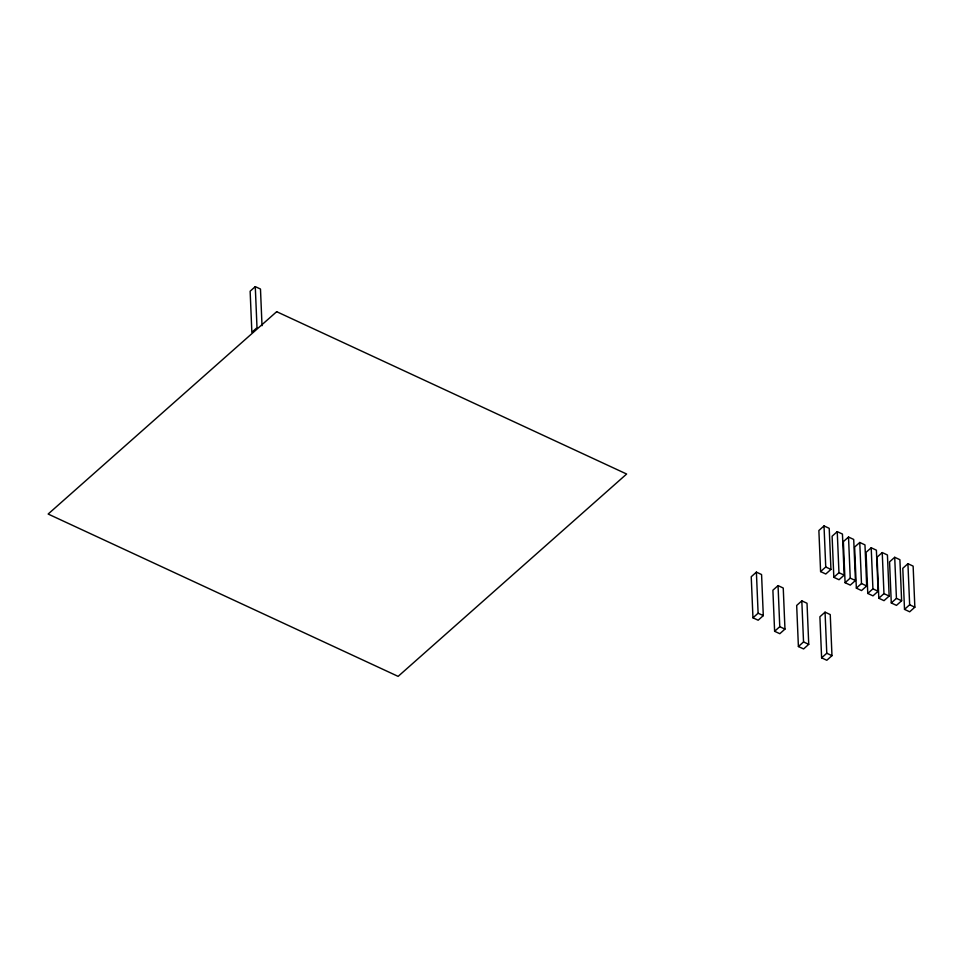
<?xml version="1.0" encoding="UTF-8"?>
<svg xmlns="http://www.w3.org/2000/svg" width="963" height="963" viewBox="0 0 963 963"><rect width="100%" height="100%" fill="white"/><g stroke="black" fill="none" stroke-linecap="round" stroke-linejoin="round"><path stroke-width="1.44" d="M255.279 286.625L250.139 291.223L251.861 332.295L257.001 327.697L255.279 286.625L260.479 289.032L262.02 325.711M756.388 572.13L751.236 576.741L752.958 617.813L758.158 620.22L763.298 615.622L761.577 574.55L756.388 572.13L758.11 613.214L752.958 617.813M824.015 525.918L818.875 530.517L820.596 571.589L825.785 574.008L830.937 569.41L829.215 528.326L824.015 525.918L825.736 566.99L820.596 571.589M837.244 531.636L832.104 536.235L833.826 577.319L839.026 579.726L844.166 575.128L842.444 534.044L837.244 531.636L838.966 572.708L833.826 577.319M778.044 585.612L772.892 590.211L774.613 631.283L779.813 633.702L784.965 629.104L783.244 588.02L778.044 585.612L779.765 626.684L774.613 631.283M848.511 537.041L843.371 541.639L845.093 582.711L850.281 585.119L855.433 580.52L853.712 539.449L848.511 537.041L850.233 578.113L845.093 582.711M859.766 542.47L854.626 547.068L856.348 588.14L861.536 590.56L866.688 585.961L864.967 544.877L859.766 542.47L861.488 583.542L856.348 588.14M801.818 600.852L796.678 605.45L798.399 646.534L803.599 648.942L808.739 644.343L807.018 603.259L801.818 600.852L803.539 641.936L798.399 646.534M871.202 547.766L866.05 552.365L867.771 593.449L872.972 595.856L878.112 591.258L876.39 550.174L871.202 547.766L872.923 588.838L867.771 593.449M882.24 552.569L877.088 557.168L878.81 598.24L884.01 600.659L889.15 596.061L887.429 554.977L882.24 552.569L883.962 593.641L878.81 598.24M825.05 612.167L819.898 616.765L821.62 657.849L826.82 660.257L831.972 655.659L830.25 614.575L825.05 612.167L826.772 653.239L821.62 657.849M894.711 557.288L889.559 561.886L891.281 602.958L896.481 605.378L901.621 600.768L899.899 559.696L894.711 557.288L896.433 598.36L891.281 602.958M907.928 563.704L902.788 568.302L904.51 609.374L909.698 611.794L914.85 607.184L913.129 566.112L907.928 563.704L909.65 604.776L904.51 609.374M896.433 598.36L901.621 600.768M909.65 604.776L914.85 607.184M838.966 572.708L844.166 575.128M883.962 593.641L889.15 596.061M850.233 578.113L855.433 580.52M825.736 566.99L830.937 569.41M861.488 583.542L866.688 585.961M872.923 588.838L878.112 591.258M758.11 613.214L763.298 615.622M779.765 626.684L784.965 629.104M803.539 641.936L808.739 644.343M826.772 653.239L831.972 655.659M276.67 311.687L48.15 514.037L398.128 676.375L626.636 474.025L276.67 311.687"/></g></svg>
